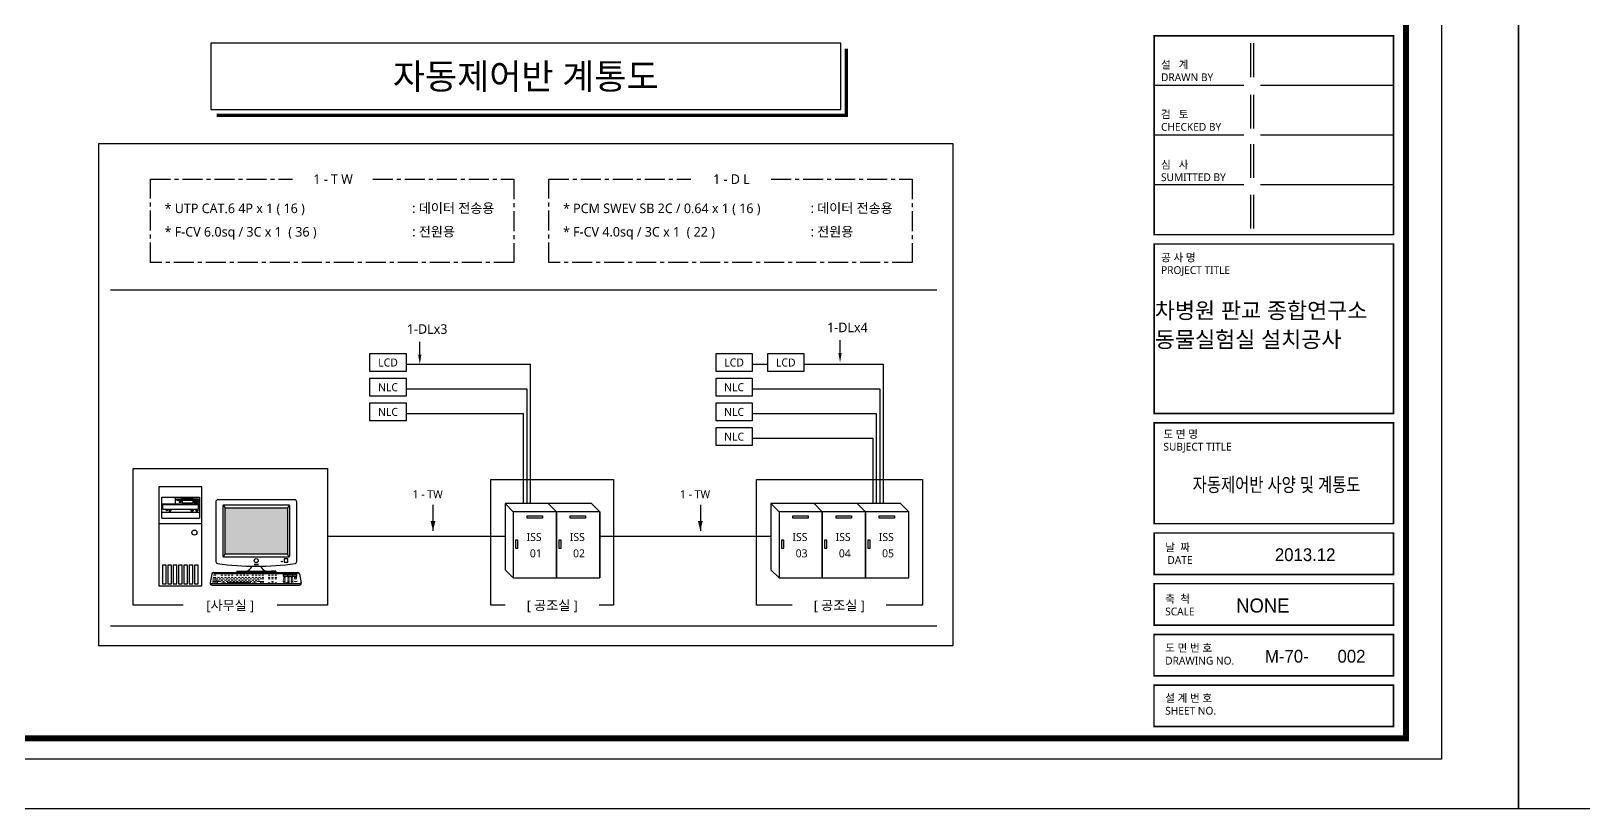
# Model space of a CAD drawing. Header units: millimetres. Extents: x -86 to 11742, y 5229 to 11464.
# Drawn here: x 1131.5 to 1616.7, y 5229.3 to 5472.4 of the extents above; entities that cross this region are included whole.
import ezdxf
from ezdxf.enums import TextEntityAlignment as Align

# ---------------------------------------------------------------- set-up
doc = ezdxf.new("R2010")
doc.units = ezdxf.units.MM
doc.header["$LTSCALE"] = 5
doc.linetypes.add('CENTER', pattern=[2, 1.25, -0.25, 0.25, -0.25])
doc.layers.get('0').update_dxf_attribs({"linetype": 'CONTINUOUS'})
for name, color, linetype in [('7', 7, 'CONTINUOUS'), ('AUTO', 7, 'CONTINUOUS'), ('FORM', 7, 'CONTINUOUS'), ('LGK-S', 121, 'CONTINUOUS')]:
    doc.layers.add(name, color=color, linetype=linetype)
doc.styles.add('GHD', font='Dotum.ttf')
doc.styles.add('QQ', font='MALGUN.TTF.TTF')
doc.styles.add('STYLE1', font='MALGUN.TTF.TTF', dxfattribs={"height": 2.5})
doc.styles.add('울릉도M', font='h2wulm.TTF')

# ---------------------------------------------------------------- blocks, each defined once
blk = doc.blocks.new('form')
at = {"layer": 'AUTO'}
for p, q in [((-24.08, -15.6), (-24.08, 578.4)), ((816.92, 578.4), (816.92, -15.6)), ((816.92, -15.6), (-24.08, -15.6))]:
    blk.add_line(p, q, dxfattribs=at)
at = {"layer": 'FORM', "color": 7}
for p, q in [((733.31, 213.08), (733.31, 223.62)), ((734.21, 213.08), (734.21, 223.62)), ((731.09, 210.45), (703.1, 210.45)), ((777.9, 210.45), (736.34, 210.45)), ((733.31, 197.01), (733.31, 207.55)), ((734.21, 197.01), (734.21, 207.55)), ((731.09, 194.91), (703.1, 194.91)), ((777.9, 194.91), (736.34, 194.91)), ((733.31, 181.6), (733.31, 192.14)), ((734.21, 181.6), (734.21, 192.14)), ((731.09, 179.37), (703.1, 179.37)), ((733.31, 165.74), (733.31, 176.28)), ((734.21, 165.74), (734.21, 176.28)), ((777.9, 179.37), (736.34, 179.37))]:
    blk.add_line(p, q, dxfattribs=at)
at = {"layer": 'FORM', "color": 3}
blk.add_lwpolyline([(0, 562.79), (792.83, 562.79), (792.83, 0), (0, 0)], close=True, dxfattribs=at)
at = {"layer": 'FORM', "color": 2, "const_width": 1.94}
blk.add_lwpolyline([(12.48, 6.47), (12.48, 555.28), (781.78, 555.28), (781.78, 6.47)], close=True, dxfattribs=at)
at = {"layer": 'FORM', "color": 3, "const_width": 0.486}
for points in [[(703.1, 163.82), (777.9, 163.82), (777.9, 225.99), (703.1, 225.99)], [(777.89, 107.95), (777.89, 160.91), (703.09, 160.91), (703.09, 107.95)], [(777.88, 73.53), (777.88, 105.03), (703.08, 105.03), (703.08, 73.53)], [(777.87, 57.68), (777.87, 70.62), (703.07, 70.62), (703.07, 57.68)], [(777.86, 41.83), (777.86, 54.77), (703.06, 54.77), (703.06, 41.83)], [(777.85, 25.98), (777.85, 38.92), (703.05, 38.92), (703.05, 25.98)], [(777.84, 10.13), (777.84, 23.07), (703.04, 23.07), (703.04, 10.13)]]:
    blk.add_lwpolyline(points, close=True, dxfattribs=at)
at = {"layer": 'FORM', "color": 7, "style": 'STYLE1'}
for s, height, p in [('설   계', 2.428, (705.23, 215.75)), ('DRAWN BY', 2.428, (705.23, 211.81)), ('검   토', 2.428, (705.23, 200.23)), ('CHECKED BY', 2.428, (705.23, 196.3)), ('심   사', 2.428, (705.23, 184.5)), ('SUMITTED BY', 2.4284, (705.23, 180.57)), ('공 사 명', 2.428, (705.25, 155.47)), ('PROJECT TITLE', 2.4284, (705.25, 151.54)), ('도 면 명', 2.428, (705.99, 100.3)), ('SUBJECT TITLE', 2.4284, (705.99, 96.37)), ('날  짜', 2.428, (706.54, 64.9)), ('DATE', 2.428, (707.23, 60.97)), ('축  척', 2.428, (706.54, 48.81)), ('SCALE', 2.428, (706.54, 44.88)), ('도 면 번 호', 2.428, (706.54, 33.49)), ('DRAWING NO.', 2.4284, (706.54, 29.51)), ('설 계 번 호', 2.428, (706.54, 17.8)), ('SHEET NO.', 2.428, (706.54, 13.87))]:
    blk.add_text(s, height=height, dxfattribs=at).set_placement(p)
blk = doc.blocks.new('11111')
at = {"layer": 'AUTO', "color": 3}
for p, q in [((0, 30.87), (0, 0)), ((13.42, 30.87), (0, 30.87)), ((13.42, 0), (13.42, 30.87)), ((0, 19.44), (13.42, 19.44)), ((0, 0), (13.42, 0))]:
    blk.add_line(p, q, dxfattribs=at)
at = {"layer": 'AUTO', "color": 2, "linetype": 'Continuous'}
for p, q in [((0.93, 27.65), (12.66, 27.65)), ((0.93, 21.09), (0.93, 27.65)), ((0.93, 25.61), (12.66, 25.61)), ((1.24, 25.36), (12.35, 25.36)), ((1.24, 23.9), (1.24, 25.36)), ((5.11, 27.65), (5.11, 25.61)), ((5.62, 26.69), (5.62, 27.12)), ((5.62, 27.12), (12.35, 27.12)), ((5.62, 26.69), (12.35, 26.69)), ((6.33, 26.33), (6.33, 26.12)), ((6.33, 26.33), (6.92, 26.33)), ((6.33, 26.12), (6.92, 26.12)), ((6.92, 26.33), (6.92, 26.12)), ((7.22, 27.43), (10.55, 27.43)), ((7.22, 27.12), (7.22, 27.43)), ((7.22, 26.69), (7.22, 25.93)), ((7.22, 25.93), (10.55, 25.93)), ((10.55, 27.12), (10.55, 27.43)), ((10.55, 26.69), (10.55, 25.93)), ((10.98, 26.52), (12.35, 26.52)), ((10.98, 26.52), (10.98, 25.93)), ((10.98, 25.93), (12.35, 25.93)), ((11.15, 26.33), (12.18, 26.33)), ((11.15, 26.33), (11.15, 26.12)), ((11.15, 26.12), (12.18, 26.12)), ((12.18, 26.33), (12.18, 26.12)), ((12.35, 27.12), (12.35, 26.69)), ((12.35, 26.52), (12.35, 25.93)), ((12.35, 23.9), (12.35, 25.36)), ((12.66, 27.65), (12.66, 21.09)), ((0.93, 23.02), (12.66, 23.02)), ((0.93, 21.09), (12.66, 21.09)), ((1.24, 23.9), (12.35, 23.9)), ((3.05, 23.63), (3.73, 23.63)), ((3.05, 23.63), (3.05, 23.41)), ((3.05, 23.41), (3.73, 23.41)), ((3.73, 23.63), (3.73, 23.41)), ((10.01, 23.63), (10.01, 23.41)), ((10.01, 23.63), (10.68, 23.63)), ((10.01, 23.41), (10.68, 23.41)), ((10.68, 23.63), (10.68, 23.41)), ((11.51, 23.63), (11.51, 23.41)), ((11.51, 23.63), (12.18, 23.63)), ((11.51, 23.41), (12.18, 23.41)), ((12.18, 23.63), (12.18, 23.41)), ((29, 5.96), (29, 6.09)), ((31.78, 5.96), (31.78, 6.09)), ((39.08, 8.39), (39.08, 7.39)), ((40.25, 8.39), (39.08, 8.39)), ((39.08, 7.39), (40.25, 7.39)), ((40.25, 7.39), (40.25, 8.39)), ((16.57, 3.7), (16, 0.92)), ((16.4, 0.7), (44.07, 0.7)), ((16.59, 0.2), (43.88, 0.2)), ((16.71, 0.99), (17.81, 0.92)), ((16.74, 1.41), (18.34, 1.34)), ((16.81, 1.82), (18.07, 1.75)), ((16.88, 2.23), (17.81, 2.16)), ((16.95, 2.64), (17.54, 2.57)), ((17.04, 4.08), (43.42, 4.08)), ((17.05, 3.4), (17.54, 3.33)), ((43.31, 3.75), (17.14, 3.75)), ((17.54, 3.33), (17.85, 3.4)), ((17.54, 2.57), (17.85, 2.64)), ((17.81, 2.16), (18.38, 2.23)), ((17.81, 0.92), (18.38, 0.99)), ((18.07, 1.75), (18.92, 1.82)), ((18.3, 2.64), (18.61, 2.57)), ((18.34, 1.34), (19.45, 1.41)), ((18.61, 2.57), (18.92, 2.64)), ((18.83, 2.23), (19.14, 2.16)), ((19.14, 2.16), (19.45, 2.23)), ((19.36, 3.4), (19.68, 3.33)), ((19.36, 2.64), (19.68, 2.57)), ((19.36, 1.82), (19.68, 1.75)), ((19.68, 3.33), (19.99, 3.4)), ((19.68, 2.57), (19.99, 2.64)), ((19.68, 1.75), (19.99, 1.82)), ((19.68, 0.99), (20.25, 0.92)), ((19.9, 2.23), (20.21, 2.16)), ((19.9, 1.41), (20.21, 1.34)), ((20.21, 2.16), (20.52, 2.23)), ((20.21, 1.34), (20.52, 1.41)), ((20.25, 0.92), (20.83, 0.99)), ((20.43, 3.4), (20.74, 3.33)), ((20.43, 2.64), (20.74, 2.57)), ((20.43, 1.82), (20.74, 1.75)), ((20.74, 3.33), (21.06, 3.4)), ((20.74, 2.57), (21.06, 2.64)), ((20.74, 1.75), (21.06, 1.82)), ((20.97, 2.23), (21.28, 2.16)), ((20.97, 1.41), (21.28, 1.34)), ((21.28, 2.16), (21.59, 2.23)), ((21.28, 1.34), (21.59, 1.41)), ((28.76, 0.99), (21.28, 0.99)), ((21.5, 3.4), (21.81, 3.33)), ((21.5, 2.64), (21.81, 2.57)), ((21.5, 1.82), (21.81, 1.75)), ((21.81, 3.33), (22.12, 3.4)), ((21.81, 2.57), (22.12, 2.64)), ((21.81, 1.75), (22.12, 1.82)), ((22.03, 2.23), (22.35, 2.16)), ((22.03, 1.41), (22.35, 1.34)), ((22.35, 2.16), (22.66, 2.23)), ((22.35, 1.34), (22.66, 1.41)), ((22.57, 3.4), (22.88, 3.33)), ((22.57, 2.64), (22.88, 2.57)), ((22.57, 1.82), (22.88, 1.75)), ((22.88, 3.33), (23.19, 3.4)), ((22.88, 2.57), (23.19, 2.64)), ((22.88, 1.75), (23.19, 1.82)), ((23.1, 2.23), (23.41, 2.16)), ((23.1, 1.41), (23.41, 1.34)), ((23.41, 2.16), (23.73, 2.23)), ((23.41, 1.34), (23.73, 1.41)), ((23.64, 2.64), (23.95, 2.57)), ((23.64, 1.82), (23.95, 1.75)), ((23.95, 2.57), (24.26, 2.64)), ((23.95, 1.75), (24.26, 1.82)), ((24.17, 3.4), (24.48, 3.33)), ((24.17, 2.23), (24.48, 2.16)), ((24.17, 1.41), (24.48, 1.34)), ((24.48, 3.33), (24.79, 3.4)), ((24.48, 2.16), (24.79, 2.23)), ((24.48, 1.34), (24.79, 1.41)), ((24.71, 2.64), (25.02, 2.57)), ((24.71, 1.82), (25.02, 1.75)), ((25.02, 2.57), (25.33, 2.64)), ((25.02, 1.75), (25.33, 1.82)), ((25.24, 3.4), (25.55, 3.33)), ((25.24, 2.23), (25.55, 2.16)), ((25.24, 1.41), (25.55, 1.34)), ((25.55, 3.33), (25.86, 3.4)), ((25.55, 2.16), (25.86, 2.23)), ((25.55, 1.34), (25.86, 1.41)), ((25.77, 2.64), (26.09, 2.57)), ((25.77, 1.82), (26.09, 1.75)), ((26.09, 2.57), (26.4, 2.64)), ((26.09, 1.75), (26.4, 1.82)), ((26.31, 3.4), (26.62, 3.33)), ((26.31, 2.23), (26.62, 2.16)), ((26.31, 1.41), (26.62, 1.34)), ((26.62, 3.33), (26.93, 3.4)), ((26.62, 2.16), (26.93, 2.23)), ((26.62, 1.34), (26.93, 1.41)), ((26.84, 2.64), (27.15, 2.57)), ((26.84, 1.82), (27.15, 1.75)), ((27.15, 2.57), (27.47, 2.64)), ((27.15, 1.75), (27.47, 1.82)), ((27.38, 3.4), (27.69, 3.33)), ((27.38, 2.23), (27.69, 2.16)), ((27.38, 1.41), (27.69, 1.34)), ((27.69, 3.33), (28, 3.4)), ((27.69, 2.16), (28, 2.23)), ((27.69, 1.34), (28, 1.41)), ((27.91, 2.64), (28.22, 2.57)), ((27.91, 1.82), (28.22, 1.75)), ((28.22, 2.57), (28.53, 2.64)), ((28.22, 1.75), (28.53, 1.82)), ((28.44, 2.23), (28.76, 2.16)), ((28.44, 1.41), (28.76, 1.34)), ((28.76, 2.16), (29.07, 2.23)), ((28.76, 1.34), (29.07, 1.41)), ((28.98, 3.4), (29.29, 3.33)), ((28.98, 2.64), (29.29, 2.57)), ((28.98, 1.82), (29.29, 1.75)), ((29.2, 0.99), (29.78, 0.92)), ((29.29, 3.33), (29.6, 3.4)), ((29.29, 2.57), (29.6, 2.64)), ((29.29, 1.75), (29.6, 1.82)), ((29.51, 2.23), (29.82, 2.16)), ((29.51, 1.41), (29.82, 1.34)), ((29.78, 0.92), (30.36, 0.99)), ((29.82, 2.16), (30.14, 2.23)), ((29.82, 1.34), (30.14, 1.41)), ((30.05, 3.4), (30.36, 3.33)), ((30.05, 2.64), (30.36, 2.57)), ((30.05, 1.82), (30.36, 1.75)), ((30.36, 3.33), (30.67, 3.4)), ((30.36, 2.57), (30.67, 2.64)), ((30.36, 1.75), (30.67, 1.82)), ((30.58, 2.23), (30.89, 2.16)), ((30.58, 1.41), (31.69, 1.34)), ((30.89, 2.16), (31.2, 2.23)), ((31.12, 3.4), (31.43, 3.33)), ((31.12, 2.64), (31.43, 2.57)), ((31.12, 1.82), (31.46, 1.79)), ((31.43, 3.33), (31.74, 3.4)), ((31.43, 2.57), (31.74, 2.64)), ((31.65, 2.23), (32.23, 2.16)), ((31.65, 0.99), (32.23, 0.92)), ((31.69, 1.34), (32.81, 1.41)), ((32.18, 3.4), (32.5, 3.33)), ((32.18, 2.64), (32.5, 2.57)), ((32.23, 2.16), (32.81, 2.23)), ((32.23, 0.92), (32.81, 0.99)), ((32.5, 3.33), (32.81, 3.4)), ((32.5, 2.57), (32.81, 2.64)), ((34.12, 3.4), (34.43, 3.33)), ((34.12, 2.64), (34.43, 2.57)), ((34.12, 2.23), (34.43, 2.16)), ((34.12, 0.99), (34.43, 0.92)), ((34.43, 3.33), (34.74, 3.4)), ((34.43, 2.57), (34.74, 2.64)), ((34.43, 2.16), (34.74, 2.23)), ((34.43, 0.92), (34.74, 0.99)), ((35.18, 3.4), (35.5, 3.33)), ((35.18, 2.64), (35.5, 2.57)), ((35.18, 2.23), (35.5, 2.16)), ((35.18, 1.41), (35.5, 1.34)), ((35.18, 0.99), (35.5, 0.92)), ((35.5, 3.33), (35.81, 3.4)), ((35.5, 2.57), (35.81, 2.64)), ((35.5, 2.16), (35.81, 2.23)), ((35.5, 1.34), (35.81, 1.41)), ((35.5, 0.92), (35.81, 0.99)), ((36.25, 3.4), (36.56, 3.33)), ((36.25, 2.64), (36.56, 2.57)), ((36.25, 2.23), (36.56, 2.16)), ((36.25, 0.99), (36.56, 0.92)), ((36.56, 3.33), (36.88, 3.4)), ((36.56, 2.57), (36.88, 2.64)), ((36.56, 2.16), (36.88, 2.23)), ((36.56, 0.92), (36.88, 0.99)), ((38.72, 1.41), (39.21, 1.34)), ((38.79, 1.82), (39.21, 1.75)), ((38.79, 0.99), (39.91, 0.89)), ((43.11, 3.4), (38.84, 3.4)), ((38.84, 3.4), (38.84, 2.99)), ((38.84, 2.99), (43.11, 2.99)), ((38.84, 2.23), (39.21, 2.16)), ((38.9, 2.64), (39.21, 2.57)), ((39.21, 2.57), (39.52, 2.64)), ((39.21, 2.16), (39.52, 2.23)), ((39.21, 1.75), (39.52, 1.82)), ((39.21, 1.34), (39.52, 1.41)), ((40.75, 0.99), (39.91, 0.89)), ((40.13, 2.64), (40.44, 2.57)), ((40.13, 2.23), (40.44, 2.16)), ((40.13, 1.82), (40.44, 1.75)), ((40.13, 1.41), (40.44, 1.34)), ((40.22, 2.99), (40.22, 3.4)), ((40.44, 2.57), (40.75, 2.64)), ((40.44, 2.16), (40.75, 2.23)), ((40.44, 1.75), (40.75, 1.82)), ((40.44, 1.34), (40.75, 1.41)), ((41.2, 2.64), (41.51, 2.57)), ((41.2, 2.23), (41.51, 2.16)), ((41.2, 1.82), (41.51, 1.75)), ((41.2, 1.41), (41.51, 1.34)), ((41.2, 0.99), (41.51, 0.92)), ((41.51, 2.57), (41.82, 2.64)), ((41.51, 2.16), (41.82, 2.23)), ((41.51, 1.75), (41.89, 1.82)), ((41.51, 1.34), (41.9, 1.41)), ((41.51, 0.92), (41.89, 0.99)), ((41.73, 3.4), (41.73, 2.99)), ((42.27, 2.64), (42.7, 2.57)), ((42.27, 2.23), (42.7, 2.16)), ((42.27, 1.41), (42.58, 1.34)), ((42.58, 1.34), (43.2, 1.41)), ((42.7, 2.57), (43.09, 2.64)), ((42.7, 2.16), (43.09, 2.23)), ((43.11, 2.99), (43.11, 3.4)), ((43.9, 3.7), (44.47, 0.92))]:
    blk.add_line(p, q, dxfattribs=at)
at = {"layer": 'AUTO', "color": 3, "linetype": 'Continuous'}
for p, q in [((17.75, 26.16), (17.75, 7.54)), ((42.32, 26.88), (18.47, 26.88)), ((43.04, 7.54), (43.04, 26.16)), ((24.31, 4.56), (25.61, 4.56)), ((24.31, 4.56), (24.31, 4.25)), ((24.31, 4.25), (36.48, 4.25)), ((25.61, 4.56), (27.31, 4.56)), ((27.31, 4.56), (33.48, 4.56)), ((33.48, 4.56), (35.18, 4.56)), ((36.48, 4.56), (35.18, 4.56)), ((36.48, 4.56), (36.48, 4.25))]:
    blk.add_line(p, q, dxfattribs=at)
at = {"layer": 'AUTO', "color": 1, "linetype": 'Continuous'}
for p, q in [((19.97, 24.95), (19.97, 9.22)), ((40.58, 25.19), (20.21, 25.19)), ((40.82, 24.95), (40.82, 9.22)), ((20.21, 8.98), (40.58, 8.98))]:
    blk.add_line(p, q, dxfattribs=at)
at = {"layer": 'AUTO', "color": 8, "linetype": 'Continuous'}
for p, q in [((20.04, 25.12), (20.66, 24.28)), ((20.66, 9.89), (20.66, 24.28)), ((20.66, 24.28), (40.13, 24.28)), ((20.66, 24.28), (40.13, 24.28)), ((40.75, 25.12), (40.13, 24.28)), ((40.13, 24.28), (40.13, 9.89)), ((20.04, 9.05), (20.66, 9.89)), ((40.13, 9.89), (20.66, 9.89)), ((40.75, 9.05), (40.13, 9.89)), ((30.37, 6.66), (30.37, 6.6)), ((30.42, 6.66), (30.42, 6.6))]:
    blk.add_line(p, q, dxfattribs=at)
at = {"layer": 'AUTO'}
for p, q in [((1.16, 6.42), (1.16, 0.56)), ((2.23, 6.42), (1.16, 6.42)), ((2.23, 0.56), (2.23, 6.42)), ((2.82, 6.42), (2.82, 0.56)), ((3.89, 6.42), (2.82, 6.42)), ((3.89, 0.56), (3.89, 6.42)), ((4.48, 6.42), (4.48, 0.56)), ((5.56, 6.42), (4.48, 6.42)), ((5.56, 0.56), (5.56, 6.42)), ((6.14, 6.42), (6.14, 0.56)), ((7.22, 6.42), (6.14, 6.42)), ((7.22, 0.56), (7.22, 6.42)), ((7.81, 6.42), (7.81, 0.56)), ((8.88, 6.42), (7.81, 6.42)), ((8.88, 0.56), (8.88, 6.42)), ((9.47, 6.42), (9.47, 0.56)), ((10.55, 6.42), (9.47, 6.42)), ((10.55, 0.56), (10.55, 6.42)), ((11.13, 6.42), (11.13, 0.56)), ((12.21, 6.42), (11.13, 6.42)), ((12.21, 0.56), (12.21, 6.42)), ((1.16, 0.56), (2.23, 0.56)), ((2.82, 0.56), (3.89, 0.56)), ((4.48, 0.56), (5.56, 0.56)), ((6.14, 0.56), (7.22, 0.56)), ((7.81, 0.56), (8.88, 0.56)), ((9.47, 0.56), (10.55, 0.56)), ((11.13, 0.56), (12.21, 0.56))]:
    blk.add_line(p, q, dxfattribs=at)
at = {"layer": 'AUTO', "color": 8, "linetype": 'Continuous', "flags": 128}
blk.add_lwpolyline([(30.37, 6.66), (30.31, 6.66), (30.25, 6.67), (30.18, 6.67), (30.11, 6.67), (30.04, 6.67), (29.97, 6.67), (29.9, 6.67), (29.84, 6.66), (29.79, 6.65), (29.75, 6.65), (29.72, 6.64), (29.7, 6.63), (29.7, 6.62), (29.72, 6.61), (29.75, 6.61), (29.79, 6.6), (29.84, 6.59), (29.9, 6.59), (29.97, 6.59), (30.04, 6.58), (30.11, 6.58), (30.18, 6.59), (30.25, 6.59), (30.31, 6.59), (30.37, 6.6)], dxfattribs=at)
at = {"layer": 'AUTO', "color": 8, "linetype": 'Continuous', "extrusion": (0, 0, -1), "flags": 128}
blk.add_lwpolyline([(-30.42, 6.66), (-30.47, 6.66), (-30.53, 6.67), (-30.6, 6.67), (-30.68, 6.67), (-30.75, 6.67), (-30.82, 6.67), (-30.89, 6.67), (-30.95, 6.66), (-31, 6.65), (-31.04, 6.65), (-31.07, 6.64), (-31.08, 6.63), (-31.08, 6.62), (-31.07, 6.61), (-31.04, 6.61), (-31, 6.6), (-30.95, 6.59), (-30.89, 6.59), (-30.82, 6.59), (-30.75, 6.58), (-30.68, 6.58), (-30.6, 6.59), (-30.53, 6.59), (-30.47, 6.59), (-30.42, 6.6)], dxfattribs=at)
at = {"layer": 'AUTO', "color": 2, "linetype": 'Continuous'}
for centre, radius in [((2.44, 23.51), 0.13), ((38.4, 7.57), 0.137)]:
    blk.add_circle(centre, radius, dxfattribs=at)
at = {"layer": 'AUTO'}
blk.add_circle((11.08, 16.59), 0.783, dxfattribs=at)
at = {"layer": 'AUTO', "color": 8, "linetype": 'Continuous'}
blk.add_circle((30.39, 7.85), 0.635, dxfattribs=at)
at = {"layer": 'AUTO', "color": 3, "linetype": 'Continuous'}
for centre, radius, start, end in [((18.47, 26.16), 0.721, 90, 180), ((42.32, 26.16), 0.721, 0, 90), ((18.35, 7.54), 0.601, 180, 261.8945), ((30.39, 92.12), 86.04, 261.8945, 278.1055), ((26.46, 7.32), 2.89, 287.0934, 331.8609), ((34.33, 7.32), 2.89, 208.1391, 252.9066), ((42.44, 7.54), 0.601, 278.1055, 0)]:
    blk.add_arc(centre, radius, start, end, dxfattribs=at)
at = {"layer": 'AUTO', "color": 1, "linetype": 'Continuous'}
for centre, start, end in [((20.21, 24.95), 90, 180), ((40.58, 24.95), 0, 90), ((20.21, 9.22), 180, 270), ((40.58, 9.22), 270, 0)]:
    blk.add_arc(centre, 0.24, start, end, dxfattribs=at)
at = {"layer": 'AUTO', "color": 2, "linetype": 'Continuous'}
for centre, radius, start, end in [((16.59, 0.8), 0.601, 168.3609, 270), ((16.4, 1.06), 0.361, 168.3609, 270), ((17.04, 3.6), 0.481, 90, 168.3609), ((43.42, 3.6), 0.481, 11.6391, 90), ((43.88, 0.8), 0.601, 270, 11.6391), ((44.07, 1.06), 0.361, 270, 11.6391)]:
    blk.add_arc(centre, radius, start, end, dxfattribs=at)
at = {"layer": 'AUTO', "color": 5}
blk.add_solid([(20.66, 24.28), (40.13, 24.28), (20.66, 9.89), (40.13, 9.89)], dxfattribs=at)
blk = doc.blocks.new('LLL')
at = {"layer": 'AUTO', "color": 7}
blk.add_lwpolyline([(0, 0, 0, 1.5, 0), (-3, 0, 1.5, 1.5, 0)], format="xyseb", dxfattribs=at)

msp = doc.modelspace()

# ---------------------------------------------------------------- linework, layer by layer
for p, q in [((1257.06, 5324.38), (1257.06, 5316.27)), ((1340.6, 5324.38), (1340.6, 5316.27))]:
    msp.add_line(p, q)
at = {"color": 3}
for p, q in [((1279.6, 5314.41), (1224.08, 5314.41)), ((1362.65, 5314.41), (1309.15, 5314.41))]:
    msp.add_line(p, q, dxfattribs=at)
for points in [[(1152.61, 5437.22), (1419.51, 5437.22), (1419.51, 5280.3), (1152.61, 5280.3)], [(1237.37, 5371.63), (1248.64, 5371.63), (1248.64, 5366), (1237.37, 5366)], [(1345.51, 5371.63), (1356.77, 5371.63), (1356.77, 5366), (1345.51, 5366)], [(1361.64, 5371.63), (1372.91, 5371.63), (1372.91, 5366), (1361.64, 5366)], [(1237.37, 5363.91), (1248.64, 5363.91), (1248.64, 5358.28), (1237.37, 5358.28)], [(1345.51, 5363.91), (1356.77, 5363.91), (1356.77, 5358.28), (1345.51, 5358.28)], [(1237.37, 5356.19), (1248.64, 5356.19), (1248.64, 5350.56), (1237.37, 5350.56)], [(1345.51, 5356.19), (1356.77, 5356.19), (1356.77, 5350.56), (1345.51, 5350.56)], [(1345.51, 5348.47), (1356.77, 5348.47), (1356.77, 5342.84), (1345.51, 5342.84)]]:
    msp.add_lwpolyline(points, close=True)
for points in [[(1179.04, 5292.95), (1163.35, 5292.95), (1163.35, 5335.7), (1224.08, 5335.7), (1224.08, 5292.95), (1208.39, 5292.95)], [(1279.65, 5292.95), (1275.14, 5292.95), (1275.14, 5332.26), (1313.5, 5332.26), (1313.5, 5292.95), (1308.99, 5292.95)], [(1369.32, 5292.95), (1358.18, 5292.95), (1358.18, 5332.26), (1410.05, 5332.26), (1410.05, 5292.95), (1398.66, 5292.95)]]:
    msp.add_lwpolyline(points)
at = {"layer": 'AUTO', "color": 7}
for p, q in [((1384.46, 5468.63), (1187.66, 5468.63)), ((1187.66, 5468.63), (1187.66, 5447.83)), ((1384.46, 5447.83), (1384.46, 5468.63)), ((1187.66, 5447.83), (1384.46, 5447.83))]:
    msp.add_line(p, q, dxfattribs=at)
at = {"layer": 'AUTO', "color": 171, "linetype": 'CENTER'}
for p, q in [((1168.79, 5426.11), (1213.19, 5426.11)), ((1168.79, 5400.04), (1168.79, 5426.11)), ((1238.28, 5426.11), (1282.29, 5426.11)), ((1282.29, 5426.11), (1282.29, 5400.04)), ((1293.26, 5426.11), (1337.66, 5426.11)), ((1293.26, 5400.04), (1293.26, 5426.11)), ((1362.74, 5426.11), (1406.75, 5426.11)), ((1406.75, 5426.11), (1406.75, 5400.04)), ((1282.29, 5400.04), (1168.79, 5400.04)), ((1406.75, 5400.04), (1293.26, 5400.04))]:
    msp.add_line(p, q, dxfattribs=at)
at = {"layer": 'AUTO', "color": 2}
for p, q in [((1252.94, 5371.24), (1252.94, 5375.24)), ((1384.25, 5371.75), (1384.25, 5375.75))]:
    msp.add_line(p, q, dxfattribs=at)
at = {"layer": 'AUTO', "color": 3}
for p, q in [((1248.64, 5368.31), (1287.43, 5368.31)), ((1287.43, 5368.31), (1287.43, 5324.76)), ((1356.77, 5368.31), (1361.64, 5368.31)), ((1372.91, 5368.31), (1397.74, 5368.31)), ((1397.74, 5368.31), (1397.74, 5324.76)), ((1248.64, 5360.58), (1286.35, 5360.58)), ((1286.35, 5360.58), (1286.35, 5324.76)), ((1356.77, 5360.58), (1396.65, 5360.58)), ((1396.65, 5360.58), (1396.65, 5324.76)), ((1248.64, 5352.86), (1285.27, 5352.86)), ((1285.27, 5352.86), (1285.27, 5324.76)), ((1356.77, 5352.86), (1395.57, 5352.86)), ((1395.57, 5352.86), (1395.57, 5324.76)), ((1356.77, 5345.14), (1394.49, 5345.14)), ((1394.49, 5345.14), (1394.49, 5324.76))]:
    msp.add_line(p, q, dxfattribs=at)
at = {"layer": 'AUTO', "color": 171}
for p, q in [((1279.6, 5324.76), (1279.6, 5304.06)), ((1293.1, 5324.76), (1279.6, 5324.76)), ((1282.15, 5322.21), (1279.6, 5324.76)), ((1295.65, 5322.21), (1293.1, 5324.76)), ((1306.6, 5324.76), (1293.1, 5324.76)), ((1295.65, 5322.21), (1293.1, 5324.76)), ((1309.15, 5322.21), (1306.6, 5324.76)), ((1309.15, 5322.21), (1306.6, 5324.76)), ((1309.15, 5322.21), (1306.6, 5324.76)), ((1362.65, 5324.76), (1362.65, 5304.06)), ((1376.15, 5324.76), (1362.65, 5324.76)), ((1365.19, 5322.21), (1362.65, 5324.76)), ((1378.69, 5322.21), (1376.15, 5324.76)), ((1389.65, 5324.76), (1376.15, 5324.76)), ((1378.69, 5322.21), (1376.15, 5324.76)), ((1392.19, 5322.21), (1389.65, 5324.76)), ((1392.19, 5322.21), (1389.65, 5324.76)), ((1403.15, 5324.76), (1389.65, 5324.76)), ((1392.19, 5322.21), (1389.65, 5324.76)), ((1405.69, 5322.21), (1403.15, 5324.76)), ((1282.15, 5322.21), (1282.15, 5301.51)), ((1295.65, 5322.21), (1282.15, 5322.21)), ((1295.65, 5301.51), (1295.65, 5322.21)), ((1295.65, 5322.21), (1295.65, 5301.51)), ((1309.15, 5322.21), (1295.65, 5322.21)), ((1309.15, 5301.51), (1309.15, 5322.21)), ((1309.15, 5301.51), (1309.15, 5322.21)), ((1309.15, 5322.21), (1309.15, 5301.51)), ((1365.19, 5322.21), (1365.19, 5301.51)), ((1378.69, 5322.21), (1365.19, 5322.21)), ((1378.69, 5301.51), (1378.69, 5322.21)), ((1378.69, 5322.21), (1378.69, 5301.51)), ((1392.19, 5322.21), (1378.69, 5322.21)), ((1392.19, 5301.51), (1392.19, 5322.21)), ((1392.19, 5301.51), (1392.19, 5322.21)), ((1392.19, 5322.21), (1392.19, 5301.51)), ((1405.69, 5322.21), (1392.19, 5322.21)), ((1405.69, 5301.51), (1405.69, 5322.21)), ((1282.15, 5301.51), (1279.6, 5304.06)), ((1365.19, 5301.51), (1362.65, 5304.06)), ((1282.15, 5301.51), (1295.65, 5301.51)), ((1295.65, 5301.51), (1309.15, 5301.51)), ((1365.19, 5301.51), (1378.69, 5301.51)), ((1378.69, 5301.51), (1392.19, 5301.51)), ((1392.19, 5301.51), (1405.69, 5301.51))]:
    msp.add_line(p, q, dxfattribs=at)
at = {"layer": 'AUTO', "color": 7, "const_width": 1}
msp.add_lwpolyline([(1189.43, 5446.07), (1386.23, 5446.07), (1386.23, 5466.87)], dxfattribs=at)
at = {"layer": 'AUTO', "color": 2}
for points in [[(1286.46, 5320.91), (1291.26, 5320.91), (1291.26, 5320.19), (1286.46, 5320.19)], [(1299.96, 5320.91), (1304.76, 5320.91), (1304.76, 5320.19), (1299.96, 5320.19)], [(1369.51, 5320.91), (1374.31, 5320.91), (1374.31, 5320.19), (1369.51, 5320.19)], [(1383.01, 5320.91), (1387.81, 5320.91), (1387.81, 5320.19), (1383.01, 5320.19)], [(1396.51, 5320.91), (1401.31, 5320.91), (1401.31, 5320.19), (1396.51, 5320.19)], [(1282.89, 5313.29), (1282.89, 5310.77), (1283.61, 5310.77), (1283.61, 5313.29)], [(1296.39, 5313.29), (1296.39, 5310.77), (1297.11, 5310.77), (1297.11, 5313.29)], [(1365.93, 5313.29), (1365.93, 5310.77), (1366.65, 5310.77), (1366.65, 5313.29)], [(1379.43, 5313.29), (1379.43, 5310.77), (1380.15, 5310.77), (1380.15, 5313.29)], [(1392.93, 5313.29), (1392.93, 5310.77), (1393.65, 5310.77), (1393.65, 5313.29)]]:
    msp.add_lwpolyline(points, close=True, dxfattribs=at)
for points in [[(1252.44, 5371.24), (1253.44, 5371.24), (1252.94, 5368.24)], [(1383.75, 5371.75), (1384.75, 5371.75), (1384.25, 5368.75)]]:
    msp.add_solid(points, dxfattribs=at)
at = {"layer": 'LGK-S'}
for p, q in [((1156.26, 5391.55), (1414.45, 5391.55)), ((1156.26, 5286.59), (1414.45, 5286.59))]:
    msp.add_line(p, q, dxfattribs=at)

# ---------------------------------------------------------------- block references
msp.add_blockref('11111', (1171.44, 5299.08))
at = {"rotation": 270}
for p in [(1257.06, 5316.27), (1340.6, 5316.27)]:
    msp.add_blockref('LLL', p, dxfattribs=at)
at = {"layer": 'AUTO', "xscale": 0.999994771384126, "yscale": 0.999994771384126, "zscale": 0.999994771384126}
for p in [(779.31, 5244.93), (1620.3, 5244.93)]:
    msp.add_blockref('form', p, dxfattribs=at)

# ---------------------------------------------------------------- texts
at = {"layer": '7', "style": '울릉도M'}
for s, p in [('M-70-', (1517.01, 5275.04)), ('002', (1539.68, 5275.04))]:
    msp.add_text(s, height=4, dxfattribs=at).set_placement(p)
at = {"layer": 'AUTO', "color": 2, "style": 'QQ'}
msp.add_text('자동제어반 계통도', height=8, dxfattribs=at).set_placement((1286.06, 5458.23), align=Align.MIDDLE_CENTER)
at = {"layer": 'AUTO', "style": 'QQ'}
for s, p in [('1 - T W', (1225.84, 5426.11)), ('1 - D L', (1350.31, 5426.11)), ('[사무실 ]', (1193.71, 5292.95)), ('[ 공조실 ]', (1294.32, 5292.95)), ('[ 공조실 ]', (1383.99, 5292.95))]:
    msp.add_text(s, height=3, dxfattribs=at).set_placement(p, align=Align.MIDDLE_CENTER)
for s, p in [('* UTP CAT.6 4P x 1 ( 16 )', (1173.21, 5415.49)), (': 데이터 전송용', (1250.57, 5415.55)), ('* PCM SWEV SB 2C / 0.64 x 1 ( 16 )', (1297.68, 5415.49)), (': 데이터 전송용', (1375.04, 5415.55)), ('* F-CV 6.0sq / 3C x 1  ( 36 )', (1173.21, 5408.16)), (': 전원용', (1250.57, 5408.21)), ('* F-CV 4.0sq / 3C x 1  ( 22 )', (1297.68, 5408.16)), (': 전원용', (1375.04, 5408.21))]:
    msp.add_text(s, height=3, dxfattribs=at).set_placement(p)
at = {"layer": 'AUTO', "color": 7, "style": 'QQ'}
for s, height, p in [('1-DLx4', 3, (1380.2, 5378.28)), ('1-DLx3', 3, (1248.89, 5377.77)), ('1 - TW', 2.5, (1250.68, 5326.42)), ('1 - TW', 2.5, (1334.22, 5326.42)), ('ISS', 2.5, (1286.33, 5313.05)), ('ISS', 2.5, (1299.83, 5313.05)), ('ISS', 2.5, (1369.38, 5313.05)), ('ISS', 2.5, (1382.88, 5313.05)), ('ISS', 2.5, (1396.38, 5313.05)), ('01', 2.5, (1287.33, 5307.95)), ('02', 2.5, (1300.83, 5307.95)), ('03', 2.5, (1370.38, 5307.95)), ('04', 2.5, (1383.88, 5307.95)), ('05', 2.5, (1397.38, 5307.95))]:
    msp.add_text(s, height=height, dxfattribs=at).set_placement(p)
for s, p in [('LCD', (1243.01, 5368.82)), ('LCD', (1351.14, 5368.82)), ('LCD', (1367.28, 5368.82)), ('NLC', (1243.01, 5361.1)), ('NLC', (1351.14, 5361.1)), ('NLC', (1243.01, 5353.38)), ('NLC', (1351.14, 5353.38)), ('NLC', (1351.14, 5345.66))]:
    msp.add_text(s, height=2.5, dxfattribs=at).set_placement(p, align=Align.MIDDLE_CENTER)
at = {"layer": 'AUTO', "color": 4, "style": 'GHD', "width": 0.8}
msp.add_text('자동제어반 사양 및 계통도', height=4.4, dxfattribs=at).set_placement((1520.65, 5330.65), align=Align.MIDDLE_CENTER)
at = {"layer": 'AUTO', "color": 4, "style": 'GHD'}
msp.add_text('NONE', height=4.4, dxfattribs=at).set_placement((1508.04, 5290.69))
at = {"layer": 'FORM', "color": 7, "style": 'GHD'}
for s, height, p in [('차병원 판교 종합연구소', 5, (1482.62, 5382.56)), ('동물실험실 설치공사', 5, (1482.62, 5373.52)), ('2013.12', 4, (1520.12, 5306.77))]:
    msp.add_text(s, height=height, dxfattribs=at).set_placement(p)

doc.saveas('drawing.dxf')
